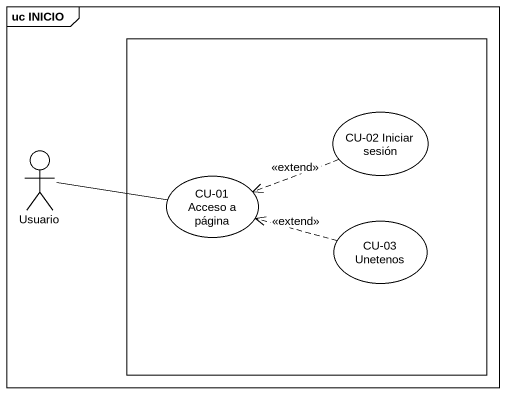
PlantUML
@startuml
mainframe uc INICIO
rectangle " " as rectangle1 {
  usecase "CU-02 Iniciar sesión" as CU_02_Iniciar_sesión
  usecase "CU-01 Acceso a página" as CU_01_Acceso_a_página
  usecase "CU-03 Unetenos" as CU_03_Unetenos
}
actor Usuario
CU_02_Iniciar_sesión .left.> CU_01_Acceso_a_página : <<extend>>
CU_01_Acceso_a_página -left- Usuario
CU_03_Unetenos .left.> CU_01_Acceso_a_página : <<extend>>
@enduml
